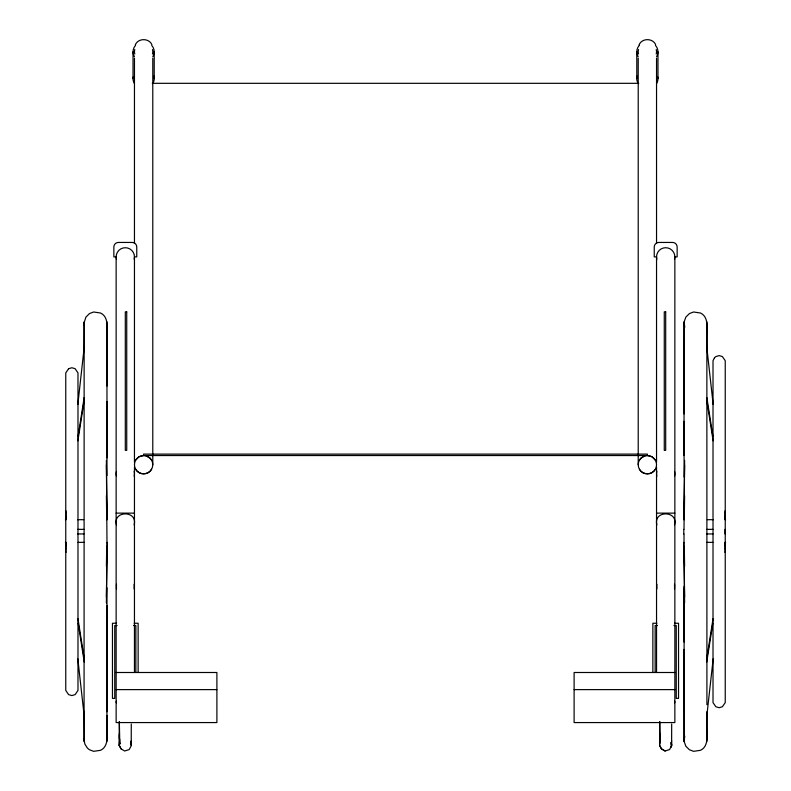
<?xml version="1.0" encoding="UTF-8"?>
<svg xmlns="http://www.w3.org/2000/svg" width="791" height="791" viewBox="0 0 791 791"><rect width="100%" height="100%" fill="white"/><g stroke="black" fill="none" stroke-linecap="round" stroke-linejoin="round"><path stroke-width="1.19" d="M106.983 605.451L106.933 734.008L106.765 728.264C106.953 735.778 108.861 746.299 100.546 750.313L93.625 751.321L89.482 749.749L87.455 748.148L84.924 744.183L84.143 740.692L84.073 711.88L84.143 322.629L85.912 317.102L89.482 313.572L93.625 312L100.546 313.009C108.861 317.023 106.953 327.533 106.765 335.058L106.933 329.313L106.963 386.028M106.983 587.822L106.933 711.762M106.983 457.86L106.923 401.502M684.027 413.92L684.126 321.897L685.846 317.102L689.416 313.572L693.559 312L700.48 313.009C708.054 316.568 707.174 325.961 706.778 332.932M106.597 326.248L106.963 324.073L106.983 475.49M119.322 721.886L119.214 745.379L121.043 748.85L124.662 751.005L129.16 749.581L131.375 745.537L130.95 742.284M659.724 721.886L659.605 745.379L661.444 748.85L665.063 751.005L669.552 749.581L671.777 745.537L671.351 742.284L671.183 744.351M684.096 586.25L684.057 642.015M706.917 324.933L706.897 324.073L706.917 347.911M131.276 724.012L131.227 745.379L130.901 742.245M671.678 724.012L671.628 745.379L671.292 742.245M684.037 455.527L684.057 421.306M684.096 588.207L684.126 741.414L685.846 746.22L689.416 749.749L693.559 751.321L700.48 750.313C708.054 746.753 707.174 737.36 706.778 730.38M84.083 351.412L84.202 321.897L84.222 325.071M84.222 738.24L84.202 741.414L84.083 711.91M106.983 715.4L106.963 739.249L106.597 737.064M706.917 715.4L706.897 739.249L706.917 738.389M106.389 602.95L106.983 547.52M684.611 460.372L684.017 529.288M106.399 566.405L106.726 545.592M106.389 597.017L107.2 542.359L107.2 545.592M684.611 465.029L683.8 519.687M684.601 495.631L684.274 519.687L684.274 516.444M106.963 739.249L106.983 738.389M706.768 332.754L706.867 329.313L706.917 704.702M106.874 741.651L106.973 738.606M706.808 741.651L706.907 738.606M121.063 748.859L119.214 745.379L119.55 739.071L119.807 744.024L119.332 721.511M130.901 744.133L131.247 740.821M670.946 747.436L671.648 740.821M65.762 513.339L66.039 510.897M77.844 404.438L84.232 346.923M706.768 716.389L713.156 658.883M724.961 552.425L725.238 549.982M134.144 259.25L134.46 256.877A9.156 9.156 0 0 0 125.304 247.721A9.156 9.156 0 0 0 116.139 256.877L116.139 722.569L216.892 722.569L216.892 672.498L116.139 672.498M116.455 584.242L116.455 588.988M134.144 524.868C138.079 510.244 112.52 510.244 116.455 524.868M134.144 588.988L134.144 584.242M674.545 259.25L674.861 256.877A9.156 9.156 0 0 0 665.696 247.721A9.156 9.156 0 0 0 656.54 256.877L656.54 462.498M656.856 584.242L656.856 588.988M674.545 524.868C678.48 510.244 652.921 510.244 656.856 524.868M674.545 588.988L674.545 584.242M66.078 512.805L65.505 519.687L66.078 516.048M78.062 436.395L84.153 397.576M77.874 440.844L84.153 400.819M706.749 658.794L713.027 618.77M706.749 662.037L712.839 623.219M724.922 545.998L725.495 542.359L724.922 549.231M684.759 736.055L684.126 741.414L684.027 649.391M119.214 745.379L120.014 743.243M135.301 44.869C138.069 38.057 148.718 37.899 151.862 44.514M639.059 44.869C641.837 38.057 652.476 37.899 655.62 44.514M135.686 460.115L139.038 456.763L143.616 455.537L647.384 455.537L651.962 456.763L655.314 460.115M151.556 469.281C148.342 475.243 138.9 475.243 135.686 469.281M639.444 460.115L640.908 458.216L645.011 455.853M655.314 469.281C652.1 475.243 642.658 475.243 639.444 469.281M152.268 83.322L638.732 83.322M116.139 513.132L134.46 513.132M656.54 513.132L674.861 513.132M77.627 519.687L83.688 519.687M707.312 519.687L713.373 519.687M77.745 529.367L83.945 529.367M706.838 529.367L713.037 529.367M77.745 533.945L83.945 533.945M706.838 533.945L713.037 533.945M78.101 542.359L84.162 542.359M706.838 542.359L712.899 542.359M116.455 623.249L112.46 623.249L112.46 698.374L114.754 698.374L114.754 625.543L117.098 625.543M134.144 623.249L138.138 623.249L138.138 672.508M656.856 623.249L652.862 623.249L652.862 672.508M674.545 623.249L678.54 623.249L678.54 698.374L676.246 698.374L676.246 625.543L673.902 625.543M133.511 625.543L135.854 625.543L135.854 672.449M657.489 625.543L655.146 625.543L655.146 672.449M674.861 672.498L574.108 672.498L574.108 722.569L674.861 722.569L674.861 256.877L677.145 256.877L677.145 247.019A4.578 4.578 0 0 0 672.568 242.441L658.834 242.441A4.578 4.578 0 0 0 654.246 247.019L654.246 256.877L656.54 256.877L656.856 259.25M116.139 689.614L216.892 689.614M574.108 689.614L674.861 689.614M145.989 455.853L150.092 458.216L151.556 460.115M665.063 751.005L661.444 748.85L659.605 745.379L659.941 739.071L660.099 742.047M684.759 327.266L684.126 321.897L684.047 388.163M706.847 397.576L712.938 436.395M724.922 512.805L725.495 519.687L724.922 516.048M706.847 400.819L713.126 440.844M77.973 618.77L84.251 658.794M66.078 545.998L65.505 542.359L66.078 549.231M78.161 623.219L84.251 662.037M116.455 259.25L116.139 256.877L113.855 256.877L113.855 247.019A4.578 4.578 0 0 1 118.432 242.441L132.166 242.441A4.578 4.578 0 0 1 136.754 247.019L136.754 256.877L134.46 256.877L134.46 462.498M706.768 346.923L713.156 404.438M724.961 510.897L725.238 513.339M65.762 549.982L66.039 552.425M77.844 658.883L84.232 716.389M660.119 742.957L659.734 721.511M706.808 321.66L706.907 324.715M106.874 321.66L106.973 324.715M706.768 730.558L706.867 734.008L706.867 711.762M106.963 324.073L106.983 324.933M684.274 545.592L684.601 566.405M684.611 597.017L683.8 542.359L683.8 545.592M106.389 465.029L107.2 519.687M106.399 495.631L106.726 519.687L106.726 516.444M684.611 602.95L684.017 547.52M106.389 460.372L106.983 542.715M659.773 734.977L659.823 739.012L659.773 733.168M119.382 734.977L119.421 739.012L119.372 733.168M684.007 388.954L684.096 477.062M725.021 516.444L725.021 519.687M725.021 529.367L725.021 533.945M725.021 542.359L725.021 545.592M684.017 534.034L684.017 542.715M683.8 529.367L683.8 533.945M657.974 51.771L657.974 78.635M656.54 58.227L656.54 243.49M656.54 467.095L656.54 672.538M647.384 455.537L647.384 454.103L143.616 454.103L143.616 455.537M638.218 58.227L638.218 464.693M636.795 51.771L636.795 78.635M154.205 51.771L154.205 78.635M152.782 58.227L152.782 464.693A9.156 9.156 0 0 1 139.038 472.632A9.156 9.156 0 0 1 139.038 456.763A9.156 9.156 0 0 1 152.782 464.693M134.46 58.227L134.46 243.49M134.46 467.095L134.46 672.538M133.026 51.771L133.026 78.635M65.979 516.444L65.979 519.687M65.979 542.359L65.979 545.592M134.144 471.416A9.156 9.067 0 0 1 134.144 476.113M116.455 476.113A9.156 9.067 0 0 1 116.455 471.416M116.455 702.892A9.156 3.263 0 0 1 116.455 701.212M152.465 49.546A9.156 8.602 0 0 1 152.465 53.996M134.777 53.996A9.156 8.602 0 0 1 134.777 49.536M656.223 49.546A9.156 8.602 0 0 1 656.223 53.996M638.535 53.996A9.156 8.602 0 0 1 638.535 49.536M674.545 701.212A9.156 3.263 0 0 1 674.545 702.892M655.492 45.374A10.59 9.957 0 0 1 656.55 56.744M638.208 56.744A10.59 9.957 0 0 1 639.266 45.374M657.805 76.905A10.59 9.947 0 0 1 656.55 83.609M638.208 83.609A10.59 9.947 0 0 1 637.15 76.055M151.734 45.374A10.59 9.957 0 0 1 152.792 56.744M134.45 56.744A10.59 9.957 0 0 1 135.508 45.374M153.85 76.055A10.59 9.947 0 0 1 152.792 83.609M134.45 83.609A10.59 9.947 0 0 1 133.195 76.905M656.856 476.113A9.156 9.067 0 0 1 656.856 471.416M674.545 471.416A9.156 9.067 0 0 1 674.545 476.113M714.5 357.75L713.017 360.686L713.017 702.635L715.875 706.758L719.128 707.698L722.361 706.768L725.238 702.635L725.238 360.686L722.361 356.553L719.128 355.614L715.875 356.563L714.5 357.75M68.619 368.695L65.762 372.897L65.762 690.424L68.619 694.627L71.872 695.566L75.115 694.627L77.983 690.424L77.983 372.897L75.115 368.685L71.872 367.756L68.619 368.695M126.728 311.832L125.304 311.832L125.304 450.366L126.728 450.366L126.728 311.832M665.696 311.832L664.272 311.832L664.272 450.366L665.696 450.366L665.696 311.832M642.796 472.632A9.156 9.156 0 0 0 656.54 464.693A9.156 9.156 0 0 0 642.796 456.763A9.156 9.156 0 0 0 642.796 472.632"/></g></svg>
